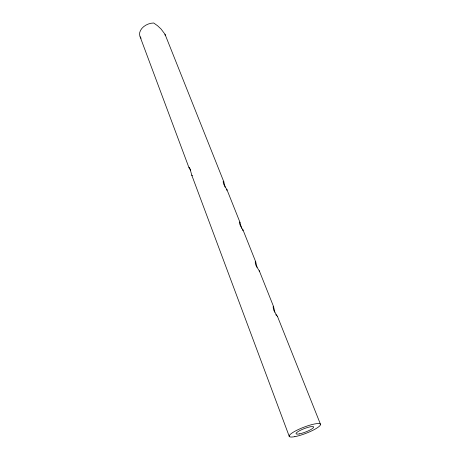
<?xml version="1.0" encoding="UTF-8"?>
<svg xmlns="http://www.w3.org/2000/svg" width="460" height="460" viewBox="0 0 460 460"><rect width="100%" height="100%" fill="white"/><g stroke="black" fill="none" stroke-linecap="round" stroke-linejoin="round"><path stroke-width="0.69" d="M226.561 189.928L226.734 190.124A4.853 0.46 71.4 0 0 226.906 189.543A4.853 0.632 63.8 0 1 225.342 187.024L223.48 183.839L223.169 181.573A4.853 0.632 63.8 0 1 223.842 181.861A4.853 0.46 71.4 0 0 224.578 184.707L225.101 187.157M275.805 314.588L276.385 315.479M223.842 181.855L164.99 34.235L161 28.968L157.567 25.754L153.709 23A12.04 8.544 -21.1 0 0 141.795 28.508A12.04 8.544 -21.1 0 0 141.082 38.272M242.564 229.931L242.765 230.27M226.906 189.543L240.016 222.439A4.571 0.448 71.1 0 0 240.66 224.998L241.592 228.315M240.016 222.439A4.571 0.615 64.3 0 0 239.464 222.364L239.901 224.612L241.575 227.665A4.571 0.615 64.3 0 0 243.001 229.914L255.777 261.97A5.215 0.523 70.8 0 0 256.456 264.747L257.013 267.358M255.777 261.97A5.221 0.719 64.8 0 0 255.231 262.102L255.697 264.868L257.715 268.329A5.215 0.719 64.8 0 0 259.279 270.756L273.625 306.74A5.457 0.552 70.3 0 0 274.263 309.453L274.839 312.162M273.625 306.74A5.457 0.765 65.4 0 0 273.159 307.119L273.723 310.19L275.822 313.812A5.457 0.765 65.4 0 0 277.38 316.164L320.447 424.189M140.139 36.863L188.997 167.768A4.749 0.782 63.4 0 1 190.624 170.263M188.997 167.768C189.261 165.1 191.515 174.311 191.768 175.185L289.3 436.511M164.99 34.235L165.186 35.345M277.38 316.164A5.457 0.552 70.3 0 1 277.184 316.463M192.447 175.68A4.749 0.782 63.4 0 1 191.768 175.185M259.279 270.756A5.215 0.523 70.8 0 1 259.158 271.204M243.001 229.914A4.566 0.448 71.1 0 1 243.024 230.322M294.889 436.649A16.767 3.243 -21.1 0 0 320.315 425.143A16.767 3.243 -21.1 0 0 299.31 429.094A16.767 3.243 -21.1 0 0 294.889 436.649M299.316 433.901A9.43 1.823 -21.1 0 0 313.57 427.421A9.43 1.823 -21.1 0 0 301.674 429.692A9.43 1.823 -21.1 0 0 299.316 433.901"/></g></svg>
